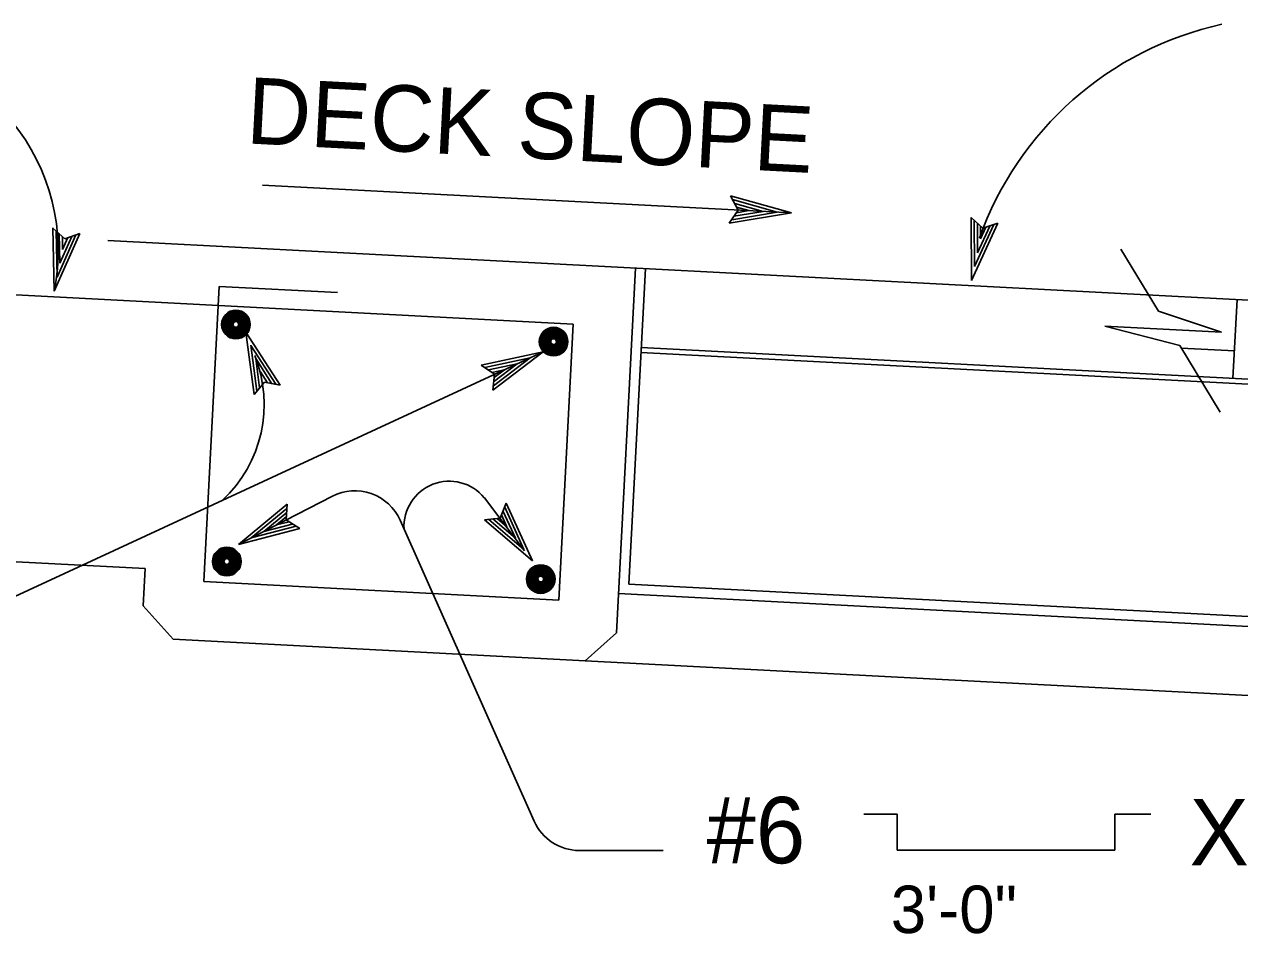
# Model space of a CAD drawing. Extents: x 0 to 2.83, y 0 to 1.83.
# Drawn here: x 0.3111 to 0.5248, y 0.7926 to 0.9526 of the extents above; entities that cross this region are included whole.
import ezdxf

# ---------------------------------------------------------------- set-up
doc = ezdxf.new("R2010")
doc.units = 0
for name, color, linetype in [('212 Leaders and Dim Lines', 7, 'Continuous'), ('214 Text and Titles', 7, 'Continuous'), ('216 Rebar', 7, 'Continuous'), ('220 Structural Steel', 7, 'Continuous'), ('241 Concrete', 7, 'Continuous')]:
    doc.layers.add(name, color=color, linetype=linetype)

msp = doc.modelspace()

# ---------------------------------------------------------------- linework, layer by layer
at = {"layer": '212 Leaders and Dim Lines'}
for p, q in [((0.31636347910516954, 0.9056400606678047), (0.31613382248355465, 0.9167521603450703)), ((0.31613382248355465, 0.91674887953619), (0.31613382248355465, 0.91674887953619)), ((0.31613382248355465, 0.91674887953619), (0.3182105745047269, 0.91485913362119)), ((0.4776217971851696, 0.9075134025384036), (0.47755290019868535, 0.9186255022156692)), ((0.47755290019868535, 0.9186255022156692), (0.4796034057488149, 0.9167029482118673)), ((0.47755618100756525, 0.9186255022156692), (0.47755618100756525, 0.9186255022156692)), ((0.4822772649861848, 0.9176084514628047), (0.4776217971851696, 0.9075134025384036)), ((0.4781434457971231, 0.9099740091985598), (0.47810079528167987, 0.9180743263237944)), ((0.4815653294591797, 0.917362390796789), (0.478146726606003, 0.9099510435363984)), ((0.47867821764459706, 0.9123952461521536), (0.47864869036467517, 0.9176281363160859)), ((0.4808402706966541, 0.9170835220419713), (0.47867821764459706, 0.9123952461521536)), ((0.47920642787431034, 0.9148361679590287), (0.4791933046387898, 0.9170769604242108)), ((0.4801578624495701, 0.91690635836244), (0.47920642787431034, 0.9148361679590287)), ((0.4796034057488149, 0.9167029482118673), (0.4822772649861848, 0.9176084514628047)), ((0.4822772649861848, 0.9176084514628047), (0.4822772649861848, 0.9176084514628047)), ((0.32087131050657625, 0.9158040065786901), (0.31636347910516954, 0.9056400606678047)), ((0.31685231962832117, 0.9081072289457213), (0.3166915599931906, 0.9162075460709557)), ((0.3201626557884503, 0.9155448226771535), (0.3168556004372003, 0.9080842632835598)), ((0.3173477217692327, 0.9105383083259556), (0.3172427358850651, 0.9157679176810077)), ((0.3194408778348046, 0.9152593923045755), (0.3173477217692327, 0.9105383083259556)), ((0.3178431239101434, 0.9129857917505911), (0.31779391177694033, 0.9152265842157733)), ((0.3187650312054821, 0.9150691053895235), (0.3178431239101434, 0.9129857917505911)), ((0.3182105745047269, 0.91485913362119), (0.32087131050657625, 0.9158040065786901)), ((0.32087131050657625, 0.9158040065786901), (0.32087131050657625, 0.9158040065786901)), ((0.4776217971851696, 0.9075134025384036), (0.4776217971851696, 0.9075134025384036)), ((0.31636347910516954, 0.9056400606678047), (0.31636347910516954, 0.9056400606678047)), ((0.3515403119187629, 0.8874381330004089), (0.35005410549602917, 0.8984550892201483)), ((0.35005410549602917, 0.8984550892201483), (0.35005410549602917, 0.8984550892201483)), ((0.35005410549602917, 0.8984550892201483), (0.3560678281734508, 0.8891113455293151)), ((0.35200618677975254, 0.8880286785988463), (0.35091695823152336, 0.8961158724885597)), ((0.35093336227592464, 0.8960994684441588), (0.3553099613221226, 0.889285228399966)), ((0.28137037158886713, 0.8389477777509297), (0.4023075485311072, 0.8949708701893672)), ((0.3524687808318623, 0.8886520322860859), (0.3517798109670184, 0.8937700941392109)), ((0.3517798109670184, 0.8937700941392109), (0.35461442983951885, 0.8893672486219713)), ((0.39144150951985723, 0.8926086877956171), (0.4023075485311072, 0.8949708701893672)), ((0.3920681440159767, 0.8921887442589505), (0.40004050959488324, 0.8939242921565806)), ((0.4023075485311072, 0.8949708701893672), (0.3934723302167056, 0.888228807940539)), ((0.4000273863593619, 0.8939078881121796), (0.39358387771863307, 0.8889965172185077)), ((0.4023075485311072, 0.8949708701893672), (0.4023075485311072, 0.8949708701893672)), ((0.3529477789283725, 0.8891671192802787), (0.35264594451139414, 0.8914243157898619)), ((0.35264594451139414, 0.8914243157898619), (0.3538565629881907, 0.8895411314926224)), ((0.39377416463368553, 0.8910207762975962), (0.39144150951985723, 0.8926086877956171)), ((0.39144150951985723, 0.8926086877956171), (0.39144150951985723, 0.8926086877956171)), ((0.39272430579201884, 0.8917786431489245), (0.39777018984977863, 0.8928744333149139)), ((0.39327548168389326, 0.8913422955678567), (0.3955031509135547, 0.8918278552821276)), ((0.3934723302167056, 0.888228807940539), (0.39377416463368553, 0.8910207762975962)), ((0.39777018984977863, 0.8928744333149139), (0.393610124189675, 0.8897018911277527)), ((0.3955031509135547, 0.8918278552821276), (0.39372495250048245, 0.8904696004057212)), ((0.35330866790519616, 0.8896329941412681), (0.3515403119187629, 0.8874381330004089)), ((0.3560678281734508, 0.8891113455293151), (0.35330866790519616, 0.8896329941412681)), ((0.3560678281734508, 0.8891113455293151), (0.3560678281734508, 0.8891113455293151)), ((0.3515403119187629, 0.8874381330004089), (0.3515403119187629, 0.8874381330004089)), ((0.3934723302167056, 0.888228807940539), (0.3934723302167056, 0.888228807940539)), ((0.36525737384691453, 0.8695642862210338), (0.34876802841498683, 0.8610997993100963)), ((0.34876802841498683, 0.8610997993100963), (0.3573210971656905, 0.868196188917987)), ((0.3573210971656905, 0.868196188917987), (0.357134091059518, 0.865394378134289)), ((0.3573210971656905, 0.868196188917987), (0.3573210971656905, 0.868196188917987)), ((0.39197628136733126, 0.8693051023194974), (0.39903067662155484, 0.8599738257024088)), ((0.39477448326126047, 0.8657234432649739), (0.3958341845295678, 0.8683382479424999)), ((0.3955585965836306, 0.8676361548421353), (0.39894111053912557, 0.8602116843462239)), ((0.3958341845295678, 0.8683382479424999), (0.3958341845295678, 0.8683382479424999)), ((0.3958341845295678, 0.8683382479424999), (0.40044700181514054, 0.8582202333559374)), ((0.3510022592624098, 0.8622546440359296), (0.3572423577525656, 0.8674219180222577)), ((0.3532135244476691, 0.863379961481841), (0.3572423577525656, 0.8667198249218931)), ((0.35543791286845144, 0.8645184021632734), (0.35716033753056076, 0.8659488348350443)), ((0.357134091059518, 0.865394378134289), (0.3595258007331908, 0.8639016100937942)), ((0.4007196370330857, 0.8124125955278045), (0.37715686765542983, 0.8653714124721276)), ((0.3919825149042032, 0.8654281704657552), (0.39477448326126047, 0.8657234432649739)), ((0.40044700181514054, 0.8582202333559374), (0.3919825149042032, 0.8654281704657552)), ((0.3919825149042032, 0.8654281704657552), (0.3919825149042032, 0.8654281704657552)), ((0.3989247064947242, 0.8602248075817448), (0.3927567857999327, 0.8654806634078385)), ((0.39743521926310976, 0.8622096969542707), (0.39345231728253727, 0.8656020533364062)), ((0.3959326087959739, 0.8642044287534374), (0.39422658817826595, 0.8656545462784896)), ((0.39498773583847485, 0.866274619156849), (0.3959326087959739, 0.8642044287534374)), ((0.3952961318732139, 0.8669078152707291), (0.39743521926310976, 0.8622096969542707)), ((0.3595258007331908, 0.8639016100937942), (0.34876802841498683, 0.8610997993100963)), ((0.35888604300154997, 0.8642953071594193), (0.3509891360268884, 0.8622382399915286)), ((0.35821019637222745, 0.8646791617984035), (0.3532135244476691, 0.863379961481841)), ((0.3576426164359509, 0.8650892629084296), (0.35543791286845144, 0.8645184021632734)), ((0.3595258007331908, 0.8639016100937942), (0.3595258007331908, 0.8639016100937942)), ((0.34876802841498683, 0.8610997993100963), (0.34876802841498683, 0.8610997993100963)), ((0.40044700181514054, 0.8582202333559374), (0.40044700181514054, 0.8582202333559374))]:
    msp.add_line(p, q, dxfattribs=at)
for centre, radius, start, end in [((0.2811394692450825, 0.9126902505396453), 0.0359237346007917, 348.68089166666664, 90.03026111111112), ((0.3302075868516735, 0.885712533643144), 0.02305775921263098, 313.0565138888889, 21.895549999999993), ((0.38581948966438273, 0.8642382660805095), 0.007972786022567678, 39.46262777777778, 183.23126944444448), ((0.3692234838077622, 0.8618432497989332), 0.008680532747512498, 23.976747222222244, 117.18111111111114)]:
    msp.add_arc(centre, radius, start, end, dxfattribs=at)
at = {"layer": '214 Text and Titles'}
for p, q in [((0.3529904294438157, 0.9242881783429089), (0.44597183391779976, 0.9194161771557994)), ((0.436582158902643, 0.9199082984878307), (0.4352632737327997, 0.922401713236789)), ((0.4352632737327997, 0.922401713236789), (0.4352632737327997, 0.922401713236789)), ((0.4352632737327997, 0.922401713236789), (0.44597183391779976, 0.9194161771557994)), ((0.4356208819007426, 0.9217389898429869), (0.4434816999777217, 0.9195474095110077)), ((0.43600801734860656, 0.9210697048314244), (0.4409817236110029, 0.9196786418662161)), ((0.4350106514490237, 0.9175822049917629), (0.436582158902643, 0.9199082984878307)), ((0.44597183391779976, 0.9194161771557994), (0.4350106514490237, 0.9175822049917629)), ((0.4434587343155605, 0.9195408478932472), (0.43546996469225346, 0.9182088394878828)), ((0.4409817236110029, 0.9196786418662161), (0.4358210112424349, 0.9188157891307213)), ((0.4384883088620449, 0.9198131550303045), (0.4362803244856647, 0.9194457044357214)), ((0.4362934477211852, 0.9204266662909036), (0.4384883088620449, 0.9198131550303045)), ((0.44597183391779976, 0.9194161771557994), (0.44597183391779976, 0.9194161771557994)), ((0.4350106514490237, 0.9175822049917629), (0.4350106514490237, 0.9175822049917629)), ((0.40864935209654984, 0.8072617255858775), (0.42339986882196695, 0.8072617255858775))]:
    msp.add_line(p, q, dxfattribs=at)
for centre, radius, start, end in [((0.5341800868370935, 0.8954264170866795), 0.05850943208839556, 102.36263055555555, 160.51026666666667), ((0.40865034767181185, 0.8159419926093451), 0.008680532747512501, 203.99022777777776, 270)]:
    msp.add_arc(centre, radius, start, end, dxfattribs=at)
at = {"layer": '216 Rebar'}
for p, q in [((0.27930674280321705, 0.9065685295809036), (0.4076027740637631, 0.8998461521853567)), ((0.3453625487973307, 0.9064799477411379), (0.3426427582356385, 0.8545709896384818)), ((0.3453625487973307, 0.9064799477411379), (0.3661661579067319, 0.9053907191929088)), ((0.4076027740637631, 0.8998461521853567), (0.4050568663727212, 0.8513000231849139)), ((0.3426427582356385, 0.8545709896384818), (0.4050568663727212, 0.8513000231849139)), ((0.40971233417373715, 0.8406242710887161), (0.41518472338592494, 0.8455553268356693)), ((0.45866856428420655, 0.8136330564312421), (0.46453793137089894, 0.8136330564312421)), ((0.46453793137089894, 0.8136330564312421), (0.46453793137089894, 0.8073043761013203)), ((0.5028151285762893, 0.8136330564312421), (0.5028151285762893, 0.8073043761013203)), ((0.5028151285762893, 0.8136330564312421), (0.5091536513328521, 0.8136330564312421)), ((0.46453793137089894, 0.8073043761013203), (0.5028151285762893, 0.8073043761013203))]:
    msp.add_line(p, q, dxfattribs=at)
for centre, radius in [((0.3483005131495576, 0.8997818483313046), 0.00251966122), ((0.3483005131495576, 0.8997818483313046), 0.002393678159), ((0.3483005131495576, 0.8997818483313046), 0.0022676950979999997), ((0.3483005131495576, 0.8997818483313046), 0.002141712037), ((0.3483005131495576, 0.8997818483313046), 0.0020157289759999996), ((0.3483005131495576, 0.8997818483313046), 0.001889745915), ((0.3483005131495576, 0.8997818483313046), 0.001763762854), ((0.3483005131495576, 0.8997818483313046), 0.001637779793), ((0.3483005131495576, 0.8997818483313046), 0.001511796732), ((0.3483005131495576, 0.8997818483313046), 0.001385813671), ((0.3483005131495576, 0.8997818483313046), 0.00125983061), ((0.3483005131495576, 0.8997818483313046), 0.0011338475489999999), ((0.3483005131495576, 0.8997818483313046), 0.0010078644879999998), ((0.3483005131495576, 0.8997818483313046), 0.000881881427), ((0.3483005131495576, 0.8997818483313046), 0.000755898366), ((0.3483005131495576, 0.8997818483313046), 0.000629915305), ((0.3483005131495576, 0.8997818483313046), 0.0005039322439999999), ((0.4041569404968807, 0.8967680972939454), 0.00251966122), ((0.4041569404968807, 0.8967680972939454), 0.002393678159), ((0.4041569404968807, 0.8967680972939454), 0.0022676950979999997), ((0.4041569404968807, 0.8967680972939454), 0.002141712037), ((0.4041569404968807, 0.8967680972939454), 0.0020157289759999996), ((0.4041569404968807, 0.8967680972939454), 0.001889745915), ((0.4041569404968807, 0.8967680972939454), 0.001763762854), ((0.4041569404968807, 0.8967680972939454), 0.001637779793), ((0.4041569404968807, 0.8967680972939454), 0.001511796732), ((0.4041569404968807, 0.8967680972939454), 0.001385813671), ((0.4041569404968807, 0.8967680972939454), 0.00125983061), ((0.4041569404968807, 0.8967680972939454), 0.0011338475489999999), ((0.4041569404968807, 0.8967680972939454), 0.0010078644879999998), ((0.4041569404968807, 0.8967680972939454), 0.000881881427), ((0.4041569404968807, 0.8967680972939454), 0.000755898366), ((0.4041569404968807, 0.8967680972939454), 0.000629915305), ((0.4041569404968807, 0.8967680972939454), 0.0005039322439999999), ((0.34670735235732875, 0.8580896571625052), 0.00251966122), ((0.34670735235732875, 0.8580896571625052), 0.002393678159), ((0.34670735235732875, 0.8580896571625052), 0.0022676950979999997), ((0.34670735235732875, 0.8580896571625052), 0.002141712037), ((0.34670735235732875, 0.8580896571625052), 0.0020157289759999996), ((0.34670735235732875, 0.8580896571625052), 0.001889745915), ((0.34670735235732875, 0.8580896571625052), 0.001763762854), ((0.34670735235732875, 0.8580896571625052), 0.001637779793), ((0.34670735235732875, 0.8580896571625052), 0.001511796732), ((0.34670735235732875, 0.8580896571625052), 0.001385813671), ((0.34670735235732875, 0.8580896571625052), 0.00125983061), ((0.34670735235732875, 0.8580896571625052), 0.0011338475489999999), ((0.34670735235732875, 0.8580896571625052), 0.0010078644879999998), ((0.34670735235732875, 0.8580896571625052), 0.000881881427), ((0.34670735235732875, 0.8580896571625052), 0.000755898366), ((0.34670735235732875, 0.8580896571625052), 0.000629915305), ((0.34670735235732875, 0.8580896571625052), 0.0005039322439999999), ((0.4018921981268722, 0.8549922454987005), 0.00251966122), ((0.4018921981268722, 0.8549922454987005), 0.002393678159), ((0.4018921981268722, 0.8549922454987005), 0.0022676950979999997), ((0.4018921981268722, 0.8549922454987005), 0.002141712037), ((0.4018921981268722, 0.8549922454987005), 0.0020157289759999996), ((0.4018921981268722, 0.8549922454987005), 0.001889745915), ((0.4018921981268722, 0.8549922454987005), 0.001763762854), ((0.4018921981268722, 0.8549922454987005), 0.001637779793), ((0.4018921981268722, 0.8549922454987005), 0.001511796732), ((0.4018921981268722, 0.8549922454987005), 0.001385813671), ((0.4018921981268722, 0.8549922454987005), 0.00125983061), ((0.4018921981268722, 0.8549922454987005), 0.0011338475489999999), ((0.4018921981268722, 0.8549922454987005), 0.0010078644879999998), ((0.4018921981268722, 0.8549922454987005), 0.000881881427), ((0.4018921981268722, 0.8549922454987005), 0.000755898366), ((0.4018921981268722, 0.8549922454987005), 0.000629915305), ((0.4018921981268722, 0.8549922454987005), 0.0005039322439999999)]:
    msp.add_circle(centre, radius, dxfattribs=at)
at = {"layer": '220 Structural Steel'}
for p, q in [((0.5243077075505336, 0.9041604158628307), (0.5235793679791281, 0.8902891559173098)), ((0.5144849657631906, 0.8956335935831692), (0.5238352710717841, 0.8951447530600182))]:
    msp.add_line(p, q, dxfattribs=at)
at = {"layer": '241 Concrete'}
for p, q in [((0.32580539936620495, 0.9145635406541152), (0.9131065255173832, 0.8837833119078568)), ((0.5038551449913155, 0.9130317230749141), (0.5105250294447792, 0.9021131911215807)), ((0.4185475524881387, 0.9097017020615025), (0.41518472338592494, 0.8455553268356693)), ((0.42028310038576855, 0.9096098394128567), (0.41737630371790385, 0.8541313612485338)), ((0.5105250294447792, 0.9021131911215807), (0.5215846361799614, 0.8984058770869452)), ((0.5010566150164983, 0.8994819823996536), (0.5215846361799614, 0.8984058770869452)), ((0.5010566150164983, 0.8994819823996536), (0.5142257818616538, 0.896056817928716)), ((0.4195547608143622, 0.895741860276216), (0.7541644585068101, 0.8782026560026224)), ((0.5142257818616538, 0.896056817928716), (0.5213549795583465, 0.8843836999329349)), ((0.41950882949003987, 0.8948724459229609), (0.754118527182487, 0.8773365224582473)), ((0.27685269776082067, 0.8597579484780911), (0.332331175925143, 0.8568511518102264)), ((0.332331175925143, 0.8568511518102264), (0.3319899718016022, 0.8503059380942108)), ((0.41737630371790385, 0.8541313612485338), (0.7063893195932169, 0.8389871474574921)), ((0.4155488931716285, 0.8524876759995494), (0.7066353802592323, 0.8372319147065806)), ((0.3372851973342581, 0.8444201669631172), (0.3319899718016022, 0.8503059380942108)), ((0.3372851973342581, 0.8444201669631172), (0.40971233417373715, 0.8406242710887161)), ((0.40971233417373715, 0.8406242710887161), (0.7065927297437892, 0.8250666753787681))]:
    msp.add_line(p, q, dxfattribs=at)

# ---------------------------------------------------------------- texts
at = {"layer": '214 Text and Titles'}
msp.add_text('DECK SLOPE', height=0.01166655703418261, rotation=357.000175, dxfattribs=at).set_placement((0.34997175719313556, 0.9316381744772396))
for s, height, p in [('#6', 0.01166655703418261, (0.43103142969305713, 0.8050074269050567)), ('X 8\'-0", Typ', 0.01166655703418261, (0.5159646105681645, 0.8046629968718645)), ('3\'-0"', 0.008332927131002922, (0.4634399389703062, 0.7927413771086851))]:
    msp.add_text(s, height=height, dxfattribs=at).set_placement(p)

doc.saveas('drawing.dxf')
